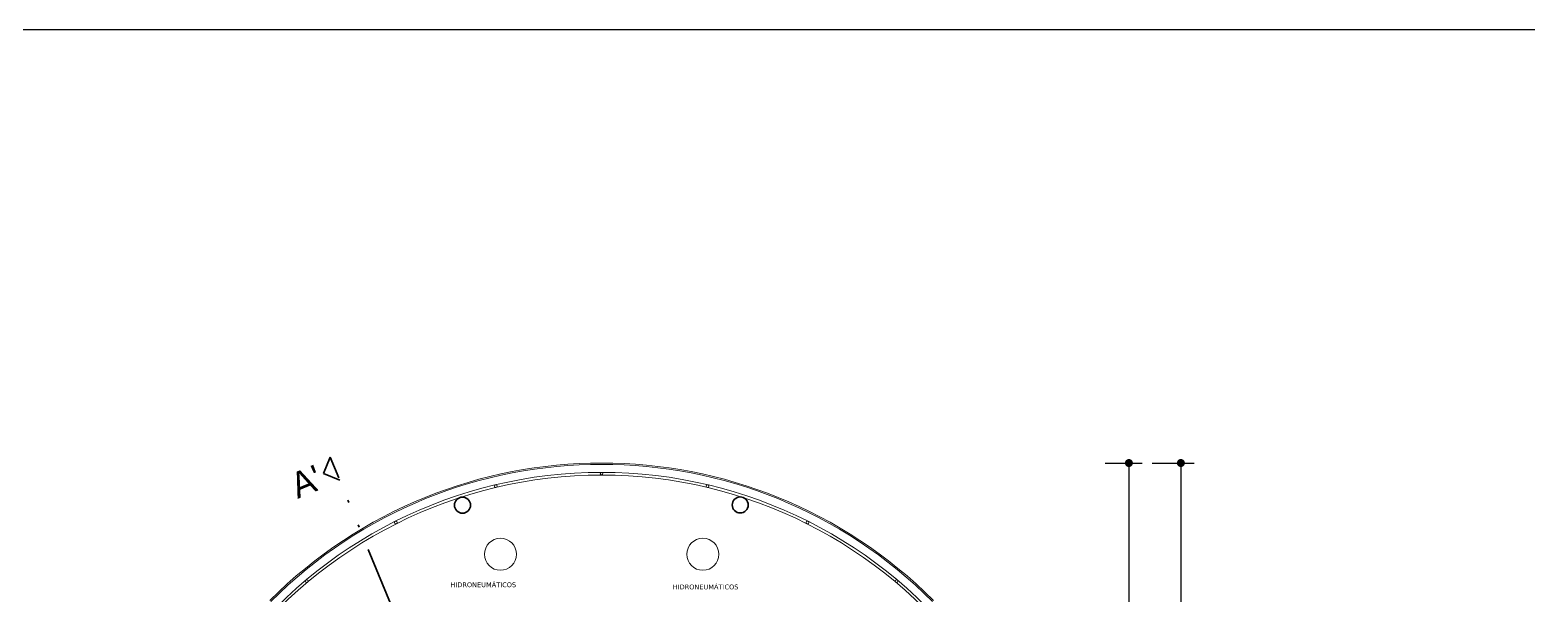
# Model space of a CAD drawing. Header units: millimetres. Extents: x 291 to 670, y 42 to 304.
# Drawn here: x 339.6 to 395.8, y 140.8 to 162 of the extents above; entities that cross this region are included whole.
import ezdxf

# ---------------------------------------------------------------- set-up
doc = ezdxf.new("R2010")
doc.units = ezdxf.units.MM
doc.linetypes.add('ACAD_ISO04W100', pattern=[30, 24, -3, 0, -3])
doc.linetypes.add('ACAD_ISO05W100', pattern=[33, 24, -3, 0, -3, 0, -3])
doc.layers.get('0').update_dxf_attribs({"lineweight": 5})
for name, color, linetype, lineweight in [('cl', 5, 'Continuous', 35), ('columnas', 5, 'Continuous', 35), ('eje', 8, 'ACAD_ISO04W100', 13), ('ventana', 4, 'Continuous', 13)]:
    doc.layers.add(name, color=color, linetype=linetype, lineweight=lineweight)
doc.dimstyles.new('cota1', dxfattribs={"dimtxt": 0.3, "dimasz": 0.3, "dimexe": 0.5, "dimexo": 0.2, "dimgap": 0.3, "dimtad": 2, "dimtih": 1, "dimtoh": 1, "dimdsep": 46, "dimtxsty": 'Standard', "dimblk": 'DOT', "dimcen": 0.5, "dimadec": 0, "dimazin": 0, "dimtfac": 1, "dimtmove": 0, "dimatfit": 3, "dimldrblk": 'DOT', "dimfxl": 1, "dimarcsym": 0})

# ---------------------------------------------------------------- blocks, each defined once
blk = doc.blocks.new('_Dot')
at = {"color": 0, "linetype": 'Continuous', "lineweight": -2}
blk.add_line((-0.5, 0), (-1, 0), dxfattribs=at)
at = {"color": 0, "linetype": 'Continuous', "const_width": 0.5}
blk.add_lwpolyline([(-0.25, 0, 1), (0.25, 0, 1)], format="xyb", close=True, dxfattribs=at)
blk = doc.blocks.new('*D54')
at = {"color": 0, "lineweight": -2}
for p, q in [((381.726, 145.732), (383.301, 145.732)), ((382.801, 145.432), (382.801, 110.932)), ((381.726, 110.632), (383.301, 110.632))]:
    blk.add_line(p, q, dxfattribs=at)
at = {"layer": 'Defpoints', "color": 0}
for p in [(381.526, 145.732), (381.526, 110.632), (382.801, 110.632)]:
    blk.add_point(p, dxfattribs=at)
at = {"color": 0, "lineweight": -2, "xscale": 0.3, "yscale": 0.3, "zscale": 0.3}
for p, rotation in [((382.801, 145.732), 90), ((382.801, 110.632), 270)]:
    blk.add_blockref('_Dot', p, dxfattribs=dict(at, rotation=rotation))
at = {"color": 0, "insert": (383.501, 128.182), "char_height": 0.3, "attachment_point": 5}
blk.add_mtext('35.1', dxfattribs=at)
blk = doc.blocks.new('*D55')
at = {"color": 0, "lineweight": -2}
for p, q in [((379.959, 145.732), (381.353, 145.732)), ((380.853, 145.432), (380.853, 128.443)), ((379.959, 128.143), (381.353, 128.143))]:
    blk.add_line(p, q, dxfattribs=at)
at = {"layer": 'Defpoints', "color": 0}
for p in [(379.759, 145.732), (379.759, 128.143), (380.853, 128.143)]:
    blk.add_point(p, dxfattribs=at)
at = {"color": 0, "lineweight": -2, "xscale": 0.3, "yscale": 0.3, "zscale": 0.3}
for p, rotation in [((380.853, 145.732), 90), ((380.853, 128.143), 270)]:
    blk.add_blockref('_Dot', p, dxfattribs=dict(at, rotation=rotation))
at = {"color": 0, "insert": (381.703, 136.937), "char_height": 0.3, "attachment_point": 5}
blk.add_mtext('17.59', dxfattribs=at)

msp = doc.modelspace()

# ---------------------------------------------------------------- linework, layer by layer
for centre, radius in [((361.08, 145.332), 0.05), ((357.113, 144.868), 0.05), ((365.046, 144.868), 0.05), ((353.36, 143.502), 0.05), ((368.799, 143.502), 0.05), ((357.284, 142.312), 0.6), ((364.876, 142.312), 0.6), ((350.024, 141.308), 0.05), ((372.136, 141.308), 0.05)]:
    msp.add_circle(centre, radius)
for radius in [17.25, 17.15]:
    msp.add_arc((361.08, 128.132), radius, 36.6667, 143.3333)
at = {"layer": 'cl', "linetype": 'ACAD_ISO05W100', "ltscale": 0.3}
for p, q in [((350.9, 145.951), (350.646, 145.339)), ((366.645, 107.831), (350.9, 145.951)), ((351.258, 145.085), (350.646, 145.339))]:
    msp.add_line(p, q, dxfattribs=at)
at = {"layer": 'columnas'}
for centre in [(355.862, 144.153), (366.276, 144.16)]:
    msp.add_circle(centre, 0.3, dxfattribs=at)
at = {"layer": 'Defpoints'}
msp.add_lwpolyline([(291.207, 41.961), (471.207, 41.961), (471.207, 161.961), (291.207, 161.961)], close=True, dxfattribs=at)
at = {"layer": 'ventana'}
for radius in [17.6, 17.55]:
    msp.add_arc((361.08, 128.132), radius, 45, 135, dxfattribs=at)

# ---------------------------------------------------------------- texts
at = {"layer": 'eje'}
msp.add_text("A'", height=0.96, rotation=22.4415, dxfattribs=at).set_placement((349.676, 144.384))
at = {"layer": 'eje', "char_height": 0.18, "width": 0.22, "attachment_point": 1}
for insert in [(355.408, 141.259), (363.744, 141.178)]:
    msp.add_mtext('{\\fVerdana|b0|i0|c0|p34;HIDRONEUMÁTICOS}', dxfattribs=dict(at, insert=insert))

# ---------------------------------------------------------------- dimensions: what is measured, and where the dimension line sits
for base, p1, p2, picture, middle in [((380.853, 128.143), (379.759, 145.732), (379.759, 128.143), '*D55', (381.703, 136.937)), ((382.801, 110.632), (381.526, 145.732), (381.526, 110.632), '*D54', (383.501, 128.182))]:
    dim = msp.add_linear_dim(base=base, p1=p1, p2=p2, angle=90, dimstyle='cota1')
    dim.commit()
    dim.dimension.update_dxf_attribs({"geometry": picture, "text_midpoint": middle})

doc.saveas('drawing.dxf')
